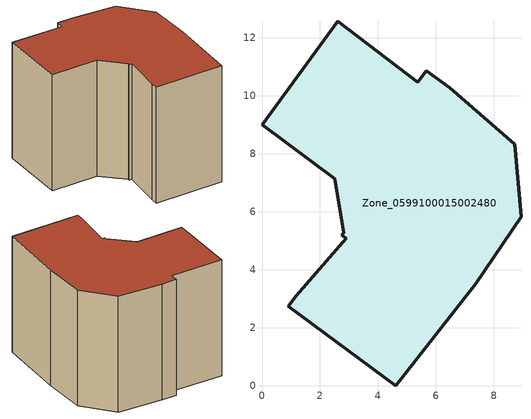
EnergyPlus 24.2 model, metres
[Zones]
Zone_0599100015002480
 floor ground (C_G): 2.61,12.57 5.38,10.47 5.67,10.86 6.48,10.28 8.72,8.34 8.94,5.84 7.38,3.52 4.61,0 0.91,2.75 1.18,3.1 2.91,5.09 2.76,5.19 2.82,5.27 2.51,7.14 0,9.01 z0.9
 wall outside (C_F): 2.82,5.27 2.76,5.19 2.91,5.09 1.18,3.1 0.91,2.75 4.61,0 7.38,3.52 8.94,5.84 8.72,8.34 6.48,10.28 5.67,10.86 5.38,10.47 2.61,12.57 0,9.01 2.51,7.14 2.82,5.27 z0.9:8.97
 roof outside (C_R): 5.38,10.47 2.61,12.57 0,9.01 2.51,7.14 2.82,5.27 2.76,5.19 2.91,5.09 1.18,3.1 0.91,2.75 4.61,0 7.38,3.52 8.94,5.84 8.72,8.34 6.48,10.28 5.67,10.86 z8.97
[BUILDING]
Pand.0599100015002480: North Axis=0; Terrain=City; Loads Convergence Tolerance Value=0.04; Temperature Convergence Tolerance Value=0.4; Solar Distribution=FullExterior; Maximum Number of Warmup Days=25; Minimum Number of Warmup Days=1
[Site:Location]
Rotterdam.The.Hague.AP_ZH_NLD Design_Conditions: Latitude=51.96; Longitude=4.45; Time Zone=1; Elevation=-4.5
[SITE:GROUNDTEMPERATURE:BUILDINGSURFACE]
18, 18, 18, 18, 18, 18, 18, 18, 18, 18, 18, 18
[MATERIAL] Thermal Absorptance=0.9; Solar Absorptance=0.7; Visible Absorptance=0.7
Name | Roughness | Thickness | Conductivity | Density | Specific Heat
G.TC.1975-1991 | MediumSmooth | 0.15 | 0.288461 | 540 | 1210
F.TC.1975-1991 | Rough | 0.3 | 0.230769 | 1920 | 840
R.TC.1975-1991 | MediumRough | 0.2 | 0.153846 | 1500 | 1000
[CONSTRUCTION]
C_G: G.TC.1975-1991
C_F: F.TC.1975-1991
C_R: R.TC.1975-1991
[ZONE]
Zone_0599100015002480: Type=1; Multiplier=1; Ceiling Height=Autocalculate; Volume=Autocalculate; Floor Area=autocalculate; Part of Total Floor Area=Yes
[ZONEINFILTRATION:DESIGNFLOWRATE]
Infil_Zone_0599100015002480: Zone or ZoneList or Space or SpaceList=Zone_0599100015002480; Schedule=AlwaysOn; Design Flow Rate Calculation Method=Flow/Area; Flow Rate per Floor Area=0.003; Constant Term Coefficient=1; Temperature Term Coefficient=0; Velocity Term Coefficient=0; Velocity Squared Term Coefficient=0
[HVACTEMPLATE:ZONE:IDEALLOADSAIRSYSTEM]
Zone_0599100015002480: Maximum Heating Supply Air Temperature=50; Minimum Cooling Supply Air Temperature=13; Maximum Heating Supply Air Humidity Ratio=0.0156; Minimum Cooling Supply Air Humidity Ratio=0.0077; Heating Limit=NoLimit; Cooling Limit=NoLimit; Dehumidification Control Type=ConstantSensibleHeatRatio; Cooling Sensible Heat Ratio=0.7; Dehumidification Setpoint=60; Humidification Control Type=None; Humidification Setpoint=30; Outdoor Air Method=None; Outdoor Air Flow Rate per Person=0.00944; Outdoor Air Flow Rate per Zone Floor Area=0; Outdoor Air Flow Rate per Zone=0; Demand Controlled Ventilation Type=None; Outdoor Air Economizer Type=NoEconomizer; Heat Recovery Type=None; Sensible Heat Recovery Effectiveness=0.7; Latent Heat Recovery Effectiveness=0.65
[ZONECONTROL:THERMOSTAT]
ThermostatControl_Zone_0599100015002480: Zone or ZoneList=Zone_0599100015002480; Control Type Schedule=DualSetpointControlType; Control 1=Thermostat_Zone_0599100015002480; Temperature Difference Between Cutout And Setpoint=0
[THERMOSTATSETPOINT:DUALSETPOINT]
Thermostat_Zone_0599100015002480: Heating Setpoint Temperature Schedule=HeatingSetpoint_Zone_0599100015002480; Cooling Setpoint Temperature Schedule=CoolingSetpoint_Zone_0599100015002480
[SCHEDULE:COMPACT]
HeatingSetpoint_Zone_0599100015002480: Through: 12/31, For: AllDays, Until: 24:00, 21
CoolingSetpoint_Zone_0599100015002480: Through: 12/31, For: AllDays, Until: 24:00, 24
DualSetpointControlType: Through: 12/31, For: AllDays, Until: 24:00, 4
AlwaysOn: Through: 12/31, For: AllDays, Until: 24:00, 1
